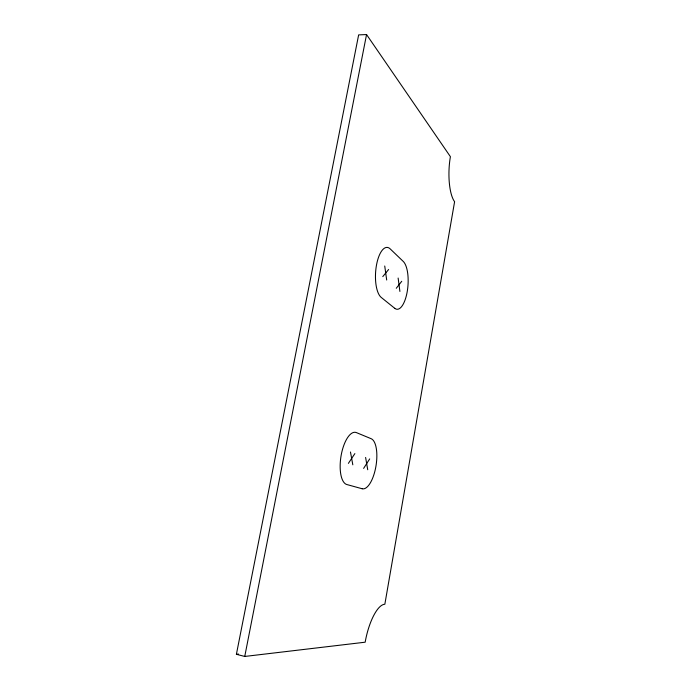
<?xml version="1.0" encoding="UTF-8"?>
<svg xmlns="http://www.w3.org/2000/svg" width="691" height="691" viewBox="0 0 691 691"><rect width="100%" height="100%" fill="white"/><g stroke="black" fill="none" stroke-linecap="round" stroke-linejoin="round"><path stroke-width="1.04" d="M244.752 656.45L366.55 34.55L358.638 34.895L236.4 654.291L244.752 656.45L365.168 642.198A37.374 12.412 -78 0 1 384.844 604.254L454.6 201.703A33.773 10.659 -87.8 0 1 450.402 156.667L366.55 34.55M363.621 468.386L369.685 458.91M348.385 463.376L354.88 453.59M396.271 288.294L401.739 281.289M382.771 276.616L388.618 269.499M236.4 654.291L238.533 654.049M350.475 452.009L352.816 464.827M365.608 457.451L367.724 469.742M384.732 266L386.692 280.01M398.128 278.041L399.908 291.438M362.127 488.744L346.865 484.538A26.465 10.59 -81.2 0 1 341.224 454.989A26.465 10.59 -81.2 0 1 356.401 432.601L371.179 438.716A25.481 9.812 -81.3 0 1 375.826 466.883A25.481 9.812 -81.3 0 1 362.127 488.744M394.76 308.316L381.233 297.424A25.593 9.899 -86.2 0 1 376.5 265.033A25.593 9.899 -86.2 0 1 390.156 248.864L403.242 261.423A24.634 9.208 -85.8 0 1 407.146 292.051A24.634 9.208 -85.8 0 1 394.76 308.316"/></g></svg>
